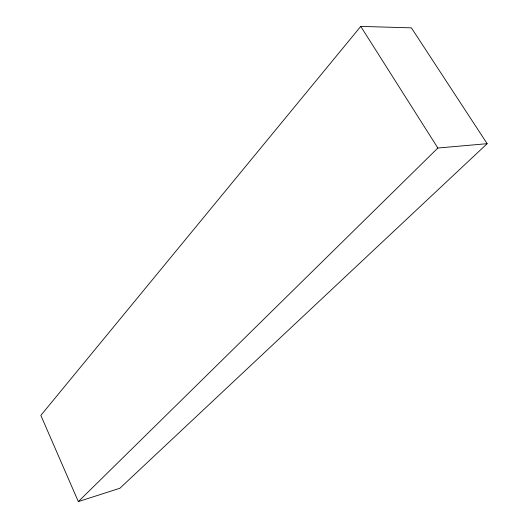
<?xml version="1.0" encoding="UTF-8"?>
<svg xmlns="http://www.w3.org/2000/svg" width="528" height="528" viewBox="0 0 528 528"><rect width="100%" height="100%" fill="white"/><g stroke="black" fill="none" stroke-linecap="round" stroke-linejoin="round"><path stroke-width="0.79" d="M360.763 26.4L40.847 415.391L78.329 501.6L119.889 488.248L487.153 143.682L411.391 27.859L360.763 26.4L437.857 148.025L487.153 143.682M78.329 501.6L437.857 148.025"/></g></svg>
